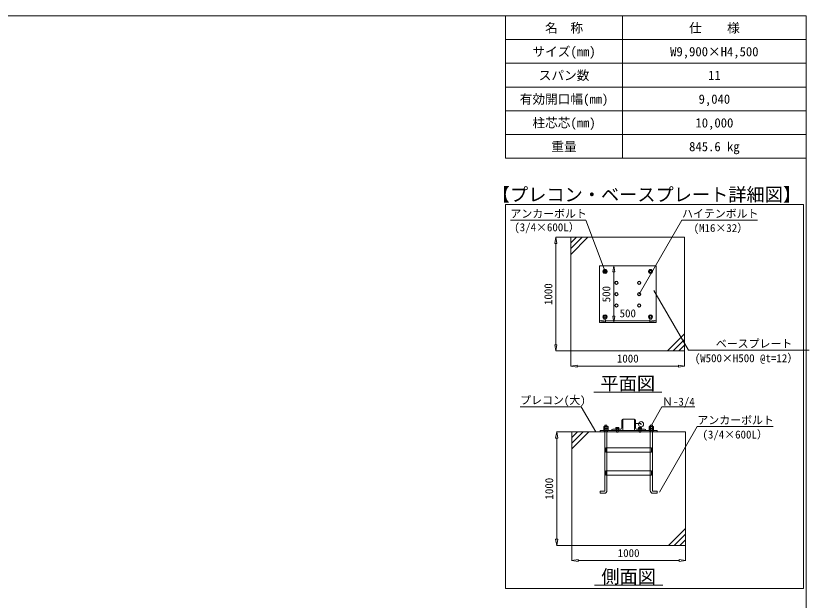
# Model space of a CAD drawing. Units: millimetres, scale not verified. Extents: x -10075 to 10075, y -16938 to 16938.
# Drawn here: x 3099 to 10075, y 11797 to 16938 of the extents above; entities that cross this region are included whole.
import ezdxf
from ezdxf.enums import TextEntityAlignment as Align

# ---------------------------------------------------------------- set-up
doc = ezdxf.new("R2010")
doc.units = ezdxf.units.MM
doc.header["$LTSCALE"] = 90
doc.header["$PDMODE"] = 32
doc.header["$PDSIZE"] = 45
doc.linetypes.add('DASHED1', pattern=[1.8, 1.2, -0.6])
doc.layers.add('0-B_図面枠', color=134, linetype='Continuous', lineweight=18)
doc.layers.add('1-8_表', color=134, linetype='Continuous', lineweight=18)
doc.styles.add('ＭＳ ゴシック', font='')
doc.styles.get('ＭＳ ゴシック').set_extended_font_data('MS Gothic')

msp = doc.modelspace()

# ---------------------------------------------------------------- linework, layer by layer
at = {"layer": '0-B_図面枠'}
for p, q in [((7448.16, 15140.24), (8109.39, 15140.24)), ((8956.55, 15140.24), (9620.33, 15140.24)), ((7838.54, 14934.56), (7847.71, 14989.55)), ((7838.54, 14934.56), (7856.87, 14934.56)), ((7979.52, 14989.55), (7846.71, 14989.55)), ((7847.71, 14989.55), (7856.87, 14934.56)), ((7847.71, 14934.56), (7847.71, 14044.55)), ((7980.52, 14839.56), (8130.51, 14989.55)), ((7980.52, 14889.56), (8080.52, 14989.55)), ((7980.52, 14939.56), (8030.51, 14989.55)), ((8231.52, 14739.56), (8358.81, 14739.56)), ((8348.65, 14684.55), (8357.81, 14739.56)), ((8357.81, 14739.56), (8366.99, 14684.55)), ((8348.65, 14684.55), (8366.99, 14684.55)), ((8357.81, 14684.55), (8357.81, 14294.56)), ((8285.52, 14263.72), (8230.52, 14254.56)), ((8230.52, 14240.56), (8230.52, 14255.56)), ((8230.52, 14254.56), (8285.52, 14245.39)), ((8285.52, 14263.72), (8285.52, 14245.39)), ((8285.52, 14254.56), (8675.51, 14254.56)), ((8346.51, 14239.56), (8358.81, 14239.56)), ((8348.65, 14294.56), (8357.81, 14239.56)), ((8348.65, 14294.56), (8366.99, 14294.56)), ((8357.81, 14239.56), (8366.99, 14294.56)), ((8675.51, 14263.72), (8730.51, 14254.56)), ((8675.51, 14263.72), (8675.51, 14245.39)), ((8730.51, 14254.56), (8675.51, 14245.39)), ((8980.51, 14139.56), (8830.51, 13989.56)), ((7838.54, 14044.55), (7847.71, 13989.56)), ((7838.54, 14044.55), (7856.87, 14044.55)), ((7847.71, 13989.56), (7856.87, 14044.55)), ((8980.51, 14089.55), (8880.52, 13989.56)), ((8980.51, 14039.56), (8930.51, 13989.56)), ((7979.52, 13989.56), (7846.71, 13989.56)), ((7980.52, 13988.56), (7980.52, 13855.75)), ((8980.51, 13988.56), (8980.51, 13855.75)), ((9013.81, 13995.14), (10075.16, 13995.14)), ((8035.52, 13865.92), (7980.52, 13856.75)), ((7980.52, 13856.75), (8035.52, 13847.59)), ((8035.52, 13865.92), (8035.52, 13847.59)), ((8035.52, 13856.75), (8925.52, 13856.75)), ((8925.52, 13865.92), (8980.51, 13856.75)), ((8925.52, 13865.92), (8925.52, 13847.59)), ((8980.51, 13856.75), (8925.52, 13847.59)), ((8180.51, 13626.62), (8780.52, 13626.62)), ((7533.97, 13497.9), (8070.85, 13497.9)), ((8780.68, 13497.9), (9070.51, 13497.9)), ((8278.53, 13310.13), (8278.53, 13324.7)), ((8297.58, 13310.13), (8297.58, 13324.7)), ((8428.05, 13380.09), (8428.05, 13310.1)), ((8538.06, 13390.1), (8438.05, 13390.1)), ((8548.06, 13380.09), (8548.06, 13310.1)), ((8678.53, 13310.13), (8678.53, 13324.7)), ((8697.58, 13310.13), (8697.58, 13324.7)), ((7846.08, 13223.1), (7855.25, 13278.1)), ((7987.05, 13278.1), (7854.25, 13278.1)), ((7855.25, 13278.1), (7864.42, 13223.1)), ((7988.05, 13128.09), (8138.05, 13278.1)), ((7988.05, 13178.1), (8088.06, 13278.1)), ((7988.05, 13228.1), (8038.05, 13278.1)), ((8278.53, 13307.26), (8278.53, 13292.69)), ((8297.58, 13307.26), (8297.58, 13292.69)), ((8418.05, 13300.1), (8348.05, 13300.1)), ((8376.22, 13317.09), (8374.38, 13316.04)), ((8374.38, 13316.04), (8374.38, 13307.3)), ((8401.72, 13307.3), (8374.38, 13307.3)), ((8399.89, 13317.09), (8376.22, 13317.09)), ((8399.3, 13307.09), (8376.8, 13307.09)), ((8380.05, 13278.1), (8380.05, 13300.1)), ((8381.22, 13316.04), (8381.22, 13307.3)), ((8387.93, 13304.1), (8386.86, 13300.1)), ((8389.25, 13304.1), (8388.18, 13300.1)), ((8394.82, 13275.3), (8394.82, 13300.1)), ((8396.06, 13278.1), (8394.82, 13275.3)), ((8394.89, 13316.04), (8394.89, 13307.3)), ((8396.06, 13278.1), (8396.06, 13300.1)), ((8399.89, 13317.09), (8401.72, 13316.04)), ((8401.72, 13316.04), (8401.72, 13307.3)), ((8538.06, 13290.09), (8438.05, 13290.09)), ((8558.06, 13300.1), (8628.06, 13300.1)), ((8576.22, 13317.09), (8574.39, 13316.04)), ((8574.39, 13316.04), (8574.39, 13307.3)), ((8601.72, 13307.3), (8574.39, 13307.3)), ((8599.89, 13317.09), (8576.22, 13317.09)), ((8599.3, 13307.09), (8576.81, 13307.09)), ((8580.05, 13278.1), (8580.05, 13300.1)), ((8581.22, 13316.04), (8581.22, 13307.3)), ((8587.93, 13304.1), (8586.85, 13300.1)), ((8589.25, 13304.1), (8588.18, 13300.1)), ((8594.83, 13275.3), (8594.83, 13300.1)), ((8596.05, 13278.1), (8594.83, 13275.3)), ((8594.88, 13316.04), (8594.88, 13307.3)), ((8596.05, 13278.1), (8596.05, 13300.1)), ((8599.89, 13317.09), (8601.72, 13316.04)), ((8601.72, 13316.04), (8601.72, 13307.3)), ((8678.53, 13307.26), (8678.53, 13292.69)), ((8697.58, 13307.26), (8697.58, 13292.69)), ((9092, 13323.65), (9758.32, 13323.65)), ((7846.08, 13223.1), (7864.42, 13223.1)), ((7855.25, 13223.1), (7855.25, 12333.1)), ((8297.58, 13098.1), (8297.58, 12936.1)), ((8678.53, 13098.1), (8678.53, 12936.1)), ((8297.58, 12898.1), (8297.58, 12761.1)), ((8678.53, 12898.1), (8678.53, 12761.1)), ((8988.06, 12428.1), (8838.05, 12278.1)), ((8988.06, 12378.1), (8888.05, 12278.1)), ((7846.08, 12333.1), (7855.25, 12278.1)), ((7846.08, 12333.1), (7864.42, 12333.1)), ((7987.05, 12278.1), (7854.25, 12278.1)), ((7855.25, 12278.1), (7864.42, 12333.1)), ((8988.06, 12328.1), (8938.05, 12278.1)), ((7988.05, 12277.1), (7988.05, 12144.29)), ((8988.06, 12277.1), (8988.06, 12144.29)), ((8043.06, 12154.46), (7988.05, 12145.29)), ((7988.05, 12145.29), (8043.06, 12136.13)), ((8043.06, 12154.46), (8043.06, 12136.13)), ((8043.06, 12145.29), (8933.05, 12145.29)), ((8933.05, 12154.46), (8988.06, 12145.29)), ((8933.05, 12154.46), (8933.05, 12136.13)), ((8988.06, 12145.29), (8933.05, 12136.13)), ((8188.06, 11928.1), (8788.05, 11928.1))]:
    msp.add_line(p, q, dxfattribs=at)
at = {"layer": '0-B_図面枠', "linetype": 'DASHED1'}
for p, q in [((8273.36, 13290.09), (8273.36, 13278.1)), ((8303.05, 13290.09), (8303.05, 13278.1)), ((8378.06, 13300.1), (8378.06, 13290.09)), ((8380.05, 13290.09), (8380.05, 13278.1)), ((8396.06, 13290.09), (8396.06, 13278.1)), ((8398.05, 13300.1), (8398.05, 13290.09)), ((8578.05, 13300.1), (8578.05, 13290.09)), ((8580.05, 13290.09), (8580.05, 13278.1)), ((8596.05, 13290.09), (8596.05, 13278.1)), ((8598.05, 13300.1), (8598.05, 13290.09)), ((8673.06, 13290.09), (8673.06, 13278.1)), ((8703.05, 13290.09), (8703.05, 13278.1)), ((8297.58, 13136.09), (8297.58, 13098.1)), ((8678.53, 13136.09), (8678.53, 13098.1)), ((8297.58, 12936.1), (8297.58, 12898.1)), ((8678.53, 12936.1), (8678.53, 12898.1))]:
    msp.add_line(p, q, dxfattribs=at)
at = {"layer": '0-B_図面枠'}
for points in [[(-10075.16, 16937.5), (10049.84, 16937.5), (10049.84, 3062.5), (-10075.16, 3062.5)], [(7405.04, 15277.38), (10024.97, 15277.38), (10024.97, 11898.84), (7405.04, 11898.84)], [(7980.52, 13989.56), (8980.51, 13989.56), (8980.51, 14989.55), (7980.52, 14989.55)], [(8230.52, 14739.56), (8730.51, 14739.56), (8730.51, 14239.56), (8230.52, 14239.56)], [(8289.75, 14705.56), (8298.99, 14689.56), (8289.75, 14673.56), (8271.28, 14673.56), (8262.04, 14689.56), (8271.28, 14705.56)], [(8671.27, 14705.56), (8662.04, 14689.56), (8671.27, 14673.56), (8689.75, 14673.56), (8698.99, 14689.56), (8689.75, 14705.56)], [(8373.68, 14601.39), (8366.85, 14589.56), (8373.68, 14577.72), (8387.34, 14577.72), (8394.18, 14589.56), (8387.34, 14601.39)], [(8573.68, 14601.39), (8566.85, 14589.56), (8573.68, 14577.72), (8587.35, 14577.72), (8594.18, 14589.56), (8587.35, 14601.39)], [(8373.68, 14501.39), (8366.85, 14489.56), (8373.68, 14477.72), (8387.34, 14477.72), (8394.18, 14489.56), (8387.34, 14501.39)], [(8573.68, 14501.39), (8566.85, 14489.56), (8573.68, 14477.72), (8587.35, 14477.72), (8594.18, 14489.56), (8587.35, 14501.39)], [(8373.68, 14401.4), (8366.85, 14389.56), (8373.68, 14377.73), (8387.34, 14377.73), (8394.18, 14389.56), (8387.34, 14401.4)], [(8573.68, 14401.4), (8566.85, 14389.56), (8573.68, 14377.73), (8587.35, 14377.73), (8594.18, 14389.56), (8587.35, 14401.4)], [(8289.75, 14273.56), (8298.99, 14289.56), (8289.75, 14305.55), (8271.28, 14305.55), (8262.04, 14289.56), (8271.28, 14273.56)], [(8671.27, 14273.56), (8662.04, 14289.56), (8671.27, 14305.55), (8689.75, 14305.55), (8698.99, 14289.56), (8689.75, 14273.56)], [(8269.58, 13310.13), (8269.58, 13324.7), (8306.53, 13324.7), (8306.53, 13310.13), (8304.06, 13308.7), (8272.05, 13308.7)], [(8669.57, 13310.13), (8669.57, 13324.7), (8706.53, 13324.7), (8706.53, 13310.13), (8704.05, 13308.7), (8672.06, 13308.7)], [(7988.05, 12278.1), (8988.06, 12278.1), (8988.06, 13278.1), (7988.05, 13278.1)], [(8238.05, 13278.1), (8738.06, 13278.1), (8738.06, 13290.09), (8238.05, 13290.09)], [(8269.58, 13307.26), (8269.58, 13292.69), (8306.53, 13292.69), (8306.53, 13307.26), (8304.06, 13308.7), (8272.05, 13308.7)], [(8270.06, 13292.69), (8306.06, 13292.69), (8306.06, 13290.09), (8270.06, 13290.09)], [(8374.05, 13307.09), (8374.05, 13304.1), (8402.05, 13304.1), (8402.05, 13307.09)], [(8402.05, 13304.1), (8374.05, 13304.1), (8374.05, 13300.1), (8402.05, 13300.1)], [(8574.06, 13307.09), (8574.06, 13304.1), (8602.06, 13304.1), (8602.06, 13307.09)], [(8602.06, 13304.1), (8574.06, 13304.1), (8574.06, 13300.1), (8602.06, 13300.1)], [(8669.57, 13307.26), (8669.57, 13292.69), (8706.53, 13292.69), (8706.53, 13307.26), (8704.05, 13308.7), (8672.06, 13308.7)], [(8670.05, 13292.69), (8706.05, 13292.69), (8706.05, 13290.09), (8670.05, 13290.09)], [(8288.06, 13136.09), (8688.05, 13136.09), (8688.05, 13098.1), (8288.06, 13098.1)], [(8288.06, 12936.1), (8688.05, 12936.1), (8688.05, 12898.1), (8288.06, 12898.1)]]:
    msp.add_lwpolyline(points, close=True, dxfattribs=at)
for points in [[(8280.51, 14689.56), (8110.04, 15140.24), (8109.68, 15140.24)], [(8580.51, 14489.56), (8956.19, 15140.24), (8956.55, 15140.24)], [(8709.17, 14522.17), (9013.45, 13995.14), (9013.81, 13995.14)], [(8198.33, 13278.1), (8071.42, 13497.9), (8071.06, 13497.9)], [(8688.05, 13338.1), (8780.32, 13497.9), (8780.68, 13497.9)], [(8278.52, 12761.15), (8278.52, 13338.1), (8297.58, 13338.1), (8297.58, 13136.09)], [(8278.52, 13275.59), (8281.03, 13278.1), (8281.03, 13338.1), (8295.08, 13338.1), (8295.08, 13278.1), (8297.58, 13275.59)], [(8338.05, 13290.09), (8438.05, 13290.09), (8438.05, 13390.1)], [(8638.06, 13290.09), (8538.06, 13290.09), (8538.06, 13390.1)], [(8597.05, 13350.1), (8548.06, 13350.1), (8548.06, 13340.1)], [(8697.58, 12761.15), (8697.58, 13338.1), (8678.53, 13338.1), (8678.53, 13136.09)], [(8697.58, 13275.59), (8695.08, 13278.1), (8695.08, 13338.1), (8681.03, 13338.1), (8681.03, 13278.1), (8678.53, 13275.59)], [(8396.06, 13278.1), (8380.05, 13278.1), (8381.28, 13275.3)], [(8394.82, 13275.3), (8381.28, 13275.3), (8381.28, 13300.1)], [(8596.05, 13278.1), (8580.05, 13278.1), (8581.28, 13275.3)], [(8594.83, 13275.3), (8581.28, 13275.3), (8581.28, 13300.1)], [(8759.25, 12747.93), (9091.64, 13323.65), (9092, 13323.65)], [(8274.58, 12738.1), (8237.57, 12738.1), (8237.57, 12757.15), (8274.53, 12757.15)], [(8701.52, 12738.1), (8738.53, 12738.1), (8738.53, 12757.15), (8701.58, 12757.15)]]:
    msp.add_lwpolyline(points, dxfattribs=at)
for centre, radius in [((8280.51, 14689.56), 16), ((8280.51, 14689.56), 9.52), ((8280.51, 14689.56), 8.08), ((8680.52, 14689.56), 16), ((8680.52, 14689.56), 9.52), ((8680.52, 14689.56), 8.08), ((8380.51, 14589.56), 14), ((8380.51, 14589.56), 11.84), ((8580.51, 14589.56), 14), ((8580.51, 14589.56), 11.84), ((8380.51, 14489.56), 14), ((8380.51, 14489.56), 11.84), ((8580.51, 14489.56), 14), ((8580.51, 14489.56), 11.84), ((8380.51, 14389.56), 14), ((8380.51, 14389.56), 11.84), ((8580.51, 14389.56), 14), ((8580.51, 14389.56), 11.84), ((8280.51, 14289.56), 16), ((8680.52, 14289.56), 16), ((8280.51, 14289.56), 9.52), ((8280.51, 14289.56), 8.08), ((8680.52, 14289.56), 9.52), ((8680.52, 14289.56), 8.08)]:
    msp.add_circle(centre, radius, dxfattribs=at)
for centre, radius, start, end in [((8280.51, 14689.56), 18, 122.734, 177.266), ((8280.51, 14689.56), 18, 182.734, 237.266), ((8280.51, 14689.56), 18, 62.734, 117.266), ((8280.51, 14689.56), 18, 242.734, 297.266), ((8280.51, 14689.56), 18, 2.734, 57.266), ((8280.51, 14689.56), 18, 302.734, 357.266), ((8680.52, 14689.56), 18, 122.734, 177.266), ((8680.52, 14689.56), 18, 182.734, 237.266), ((8680.52, 14689.56), 18, 62.734, 117.266), ((8680.52, 14689.56), 18, 242.734, 297.266), ((8680.52, 14689.56), 18, 2.734, 57.266), ((8680.52, 14689.56), 18, 302.734, 357.266), ((8280.51, 14289.56), 18, 122.734, 177.266), ((8280.51, 14289.56), 18, 62.734, 117.266), ((8280.51, 14289.56), 18, 2.734, 57.266), ((8680.52, 14289.56), 18, 122.734, 177.266), ((8680.52, 14289.56), 18, 62.734, 117.266), ((8680.52, 14289.56), 18, 2.734, 57.266), ((8280.51, 14289.56), 18, 182.734, 237.266), ((8280.51, 14289.56), 18, 242.734, 297.266), ((8280.51, 14289.56), 18, 302.734, 357.266), ((8680.52, 14289.56), 18, 182.734, 237.266), ((8680.52, 14289.56), 18, 242.734, 297.266), ((8680.52, 14289.56), 18, 302.734, 357.266), ((8438.05, 13380.09), 10, 90, 180), ((8538.06, 13380.09), 10, 0, 90), ((8274.05, 13317.88), 8.96, 240.0064, 300.0064), ((8274.05, 13299.52), 8.96, 60.0064, 120.0064), ((8288.06, 13276.24), 32.45, 72.93497, 107.07105), ((8288.06, 13341.15), 32.45, 252.93497, 287.07105), ((8302.05, 13317.87), 8.95, 239.98131, 300.0315), ((8302.05, 13299.53), 8.95, 59.98131, 120.0315), ((8348.05, 13290.09), 10, 90, 180), ((8377.8, 13311.05), 6.05, 55.616, 124.384), ((8376.8, 13307.3), 0.198, 180, 270), ((8388.05, 13294.49), 22.62, 72.412, 107.588), ((8398.31, 13311.05), 6.05, 55.616, 124.384), ((8399.3, 13307.3), 0.198, 270, 0), ((8418.05, 13310.1), 10, 270, 360), ((8558.06, 13310.1), 10, 180, 270), ((8577.8, 13311.05), 6.05, 55.616, 124.384), ((8576.81, 13307.3), 0.198, 180, 270), ((8588.05, 13294.49), 22.62, 72.412, 107.588), ((8598.3, 13311.05), 6.05, 55.616, 124.384), ((8599.3, 13307.3), 0.198, 270, 0), ((8628.06, 13290.09), 10, 0, 90), ((8674.06, 13317.88), 8.96, 240.0064, 300.0064), ((8674.06, 13299.52), 8.96, 60.0064, 120.0064), ((8688.05, 13341.15), 32.45, 252.93497, 287.07105), ((8688.06, 13276.24), 32.45, 72.93497, 107.07105), ((8702.06, 13317.87), 8.95, 239.98131, 300.0315), ((8702.06, 13299.53), 8.95, 59.98131, 120.0315), ((8274.53, 12761.15), 4, 270, 360), ((8274.58, 12761.1), 23, 270, 360), ((8701.52, 12761.1), 23, 180, 270), ((8701.58, 12761.15), 4, 180, 270)]:
    msp.add_arc(centre, radius, start, end, dxfattribs=at)
msp.add_point((8597.05, 13345.1), dxfattribs=at)
at = {"layer": '1-8_表'}
for p, q in [((7405.04, 16937.5), (10049.84, 16937.5)), ((7405.04, 16937.5), (7405.04, 15684.7)), ((8435.11, 16937.5), (8435.11, 15684.7)), ((10049.84, 16937.5), (10049.84, 15684.7)), ((7405.04, 16728.7), (10049.84, 16728.7)), ((7405.04, 16519.9), (10049.84, 16519.9)), ((7405.04, 16311.1), (10049.84, 16311.1)), ((7405.04, 16102.3), (10049.84, 16102.3)), ((7405.04, 15893.5), (10049.84, 15893.5)), ((7405.04, 15684.7), (10049.84, 15684.7))]:
    msp.add_line(p, q, dxfattribs=at)

# ---------------------------------------------------------------- texts
at = {"layer": '0-B_図面枠', "style": 'ＭＳ ゴシック'}
for s, height, p in [('【プレコン・ベースプレート詳細図】 ', 117.3, (7284.38, 15271.39)), ('アンカーボルト', 70.38, (7448.16, 15140.84)), ('ハイテンボルト', 70.38, (8957.55, 15140.84)), ('(3/4×600L）', 70.38, (7482.13, 15021.46)), ('(M16×32）', 70.38, (9059.41, 15014.65)), ('500', 70.38, (8408.51, 14264.46)), ('   \u3000ベースプレート\u3000\u3000\u3000         ', 70.38, (9014.81, 13997.43)), ('1000', 70.38, (8384.52, 13866.65)), ('(W500×H500 @t=12）', 70.38, (9069.12, 13869.53)), ('平面図', 117.3, (8240.52, 13610.63)), ('プレコン(大)', 70.38, (7533.97, 13500.21)), ('Ｎ-3/4', 70.38, (8781.68, 13487)), ('アンカーボルト\u3000', 70.38, (9093, 13324.24)), ('(3/4×600L）', 70.38, (9136.89, 13198.04)), ('1000', 70.38, (8392.05, 12155.19)), ('側面図', 117.3, (8248.05, 11912.09))]:
    msp.add_text(s, height=height, dxfattribs=at).set_placement(p, align=Align.BOTTOM_LEFT)
for s, p in [('1000', (7837.81, 14393.56)), ('500', (8347.91, 14417.56)), ('1000', (7845.35, 12682.1))]:
    msp.add_text(s, height=70.38, rotation=90, dxfattribs=at).set_placement(p, align=Align.BOTTOM_LEFT)
at = {"layer": '1-8_表', "style": 'ＭＳ ゴシック'}
for s, p in [('名\u3000称', (7753.04, 16766.28)), ('仕\u3000\u3000様', (9019.75, 16766.28)), ('サイズ(mm)', (7641.68, 16557.48)), ('W9,900×H4,500', (8852.72, 16557.48)), ('スパン数', (7697.36, 16348.68)), ('11', (9186.8, 16348.68)), ('有効開口幅(mm)', (7530.32, 16139.88)), ('9,040', (9103.27, 16139.88)), ('柱芯芯(mm)', (7641.68, 15931.08)), ('10,000', (9075.44, 15931.08)), ('重量', (7808.71, 15722.28)), ('845.6 kg', (9019.75, 15722.28))]:
    msp.add_text(s, height=81.64, dxfattribs=at).set_placement(p, align=Align.BOTTOM_LEFT)

doc.saveas('drawing.dxf')
